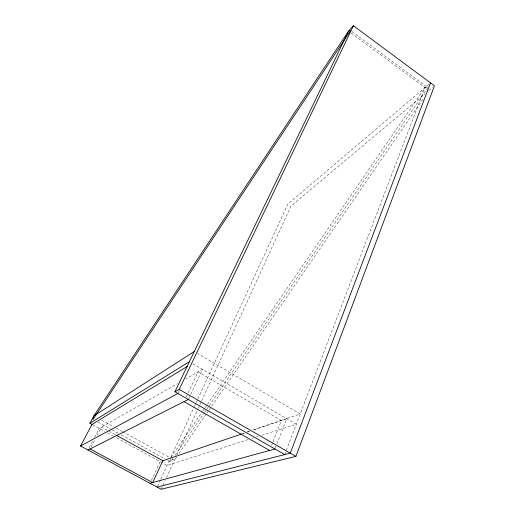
<?xml version="1.0" encoding="UTF-8"?>
<svg xmlns="http://www.w3.org/2000/svg" width="515" height="515" viewBox="0 0 515 515"><rect width="100%" height="100%" fill="white"/><g stroke="black" fill="none" stroke-linecap="round" stroke-linejoin="round"><path stroke-width="0.39" stroke-dasharray="2.58 1.93" d="M284.698 454.584L424.991 87.563L427.167 87.614M275.216 448.256L276.658 444.561M276.948 443.821L286.771 418.689L252.653 430.257M271.598 445.353L272.75 442.43M273.04 441.696L281.39 420.51L198.037 371.888L186.07 397.29M161.131 489.25L165.148 480.495M166.474 477.605L175.518 457.867M176.857 454.945L197.94 408.968M198.275 408.234L199.614 405.318M199.949 404.59L201.288 401.668M201.623 400.94L290.969 206.071L424.598 94.058M157.436 486.366L160.474 479.793M160.777 479.143L170.587 457.906M170.922 457.178L194.174 406.837M194.516 406.11L195.861 403.187M196.202 402.46L197.548 399.543M197.882 398.81L287.872 204.024L429.896 83.398M151.378 480.405L160.171 461.627L161.684 461.112M188.683 398.752L190.363 395.166M190.698 394.445L202.466 369.358L185.728 378.931M178.248 392.771L179.278 390.627M91.149 446.827L94.818 439.797M97.026 435.581L101.429 427.147L115.547 434.866M89.056 447.896L92.7 440.93M94.522 437.447L99.26 428.39L177.36 383.714M171.006 457.32L202.414 411.601M202.865 410.938L204.687 408.286M205.144 407.623L206.966 404.97M207.416 404.307L424.991 87.563M167.742 460.359L170.555 461.904L172.834 458.588M175.113 455.279L204.262 412.882M204.719 412.219L206.541 409.567M206.991 408.91L208.813 406.258M209.27 405.595L427.888 87.634M176.761 456.831L174.476 460.14L170.549 457.983M179.04 453.515L206.393 413.764M206.85 413.101L208.678 410.449M209.129 409.786L422.976 99.06M428.898 90.447L432.606 87.344M242.591 433.521L244.11 433.006M247.142 431.976L249.421 431.203M253.213 429.916L300.232 413.951L197.76 353.535M242.797 433.598L244.316 433.089M247.348 432.059L249.621 431.287M248.133 439.604L167.118 465.418L113.77 436.308M251.957 438.387L253.483 437.898M256.541 436.926L258.073 436.437M261.89 435.22L296.286 424.257L192.301 363.41M92.655 424.778L104.86 431.441M107.455 432.858L113.261 436.031M101.584 420.131L113.551 426.697M116.364 428.242L121.991 431.332M122.699 431.718L169.139 457.211M97.966 422.158L111.362 429.491M112.064 429.871L118.405 433.347M121.225 434.892L164.922 458.814M351.082 33.044L426.671 88.799M351.887 31.505L427.244 87.157M170.555 459.554L170.555 461.904"/><path stroke-width="0.77" d="M187.492 366.332L91.992 424.418L80.552 446.009L161.131 489.25L295.913 456.38L434.448 85.799L353.412 25.75L348.513 31.145L93.846 415.882L89.913 423.285L92.018 424.431M430.514 82.876L290.293 453.161L157.101 487.087M284.698 454.584L174.907 391.773L179.194 389.417L353.412 25.75M174.907 391.773L348.513 31.145L350.599 30.559L93.035 419.455L93.846 415.882L194.297 351.488M89.913 423.285L189.385 361.704M80.552 446.009L177.907 393.492M87.962 449.988L188.348 399.466M162.444 460.854L242.044 433.855M150.026 483.289L274.926 448.996M90.048 448.938L152.652 482.568L162.849 460.719L116.255 435.252M184.016 401.649L269.583 450.464M179.194 389.417L295.913 456.38"/></g></svg>
